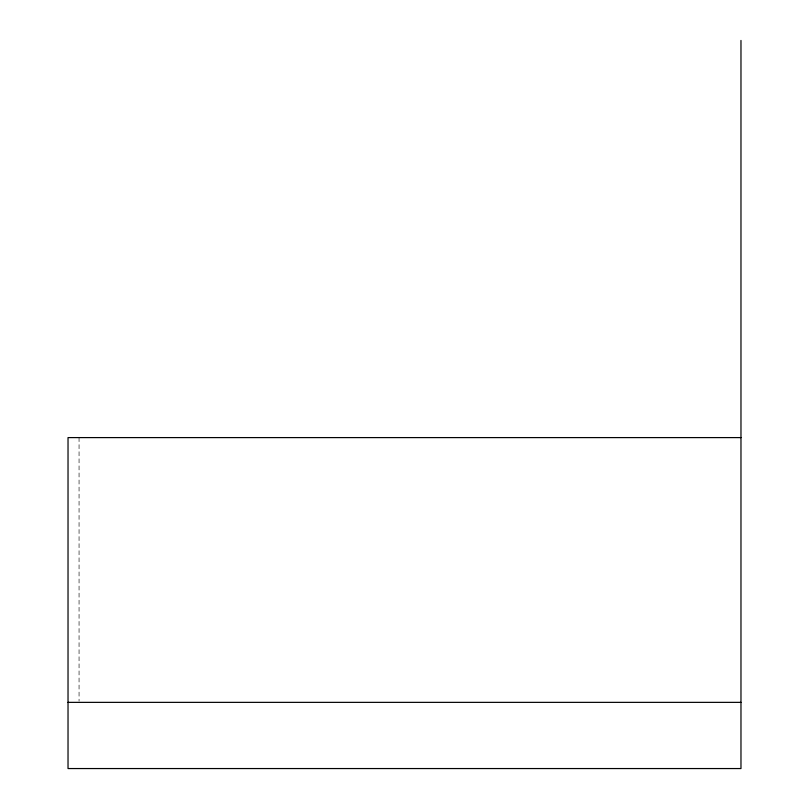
<?xml version="1.0" encoding="UTF-8"?>
<svg xmlns="http://www.w3.org/2000/svg" width="809" height="809" viewBox="0 0 809 809"><rect width="100%" height="100%" fill="white"/><g stroke="black" fill="none" stroke-linecap="round" stroke-linejoin="round"><path stroke-width="0.61" stroke-dasharray="4.04 3.03" d="M79.06 437.598L79.06 701.1"/><path stroke-width="1.21" d="M740.973 437.598L68.027 437.598L68.027 768.55L740.973 768.55L740.973 40.45M68.027 702.364L740.973 702.364"/></g></svg>
